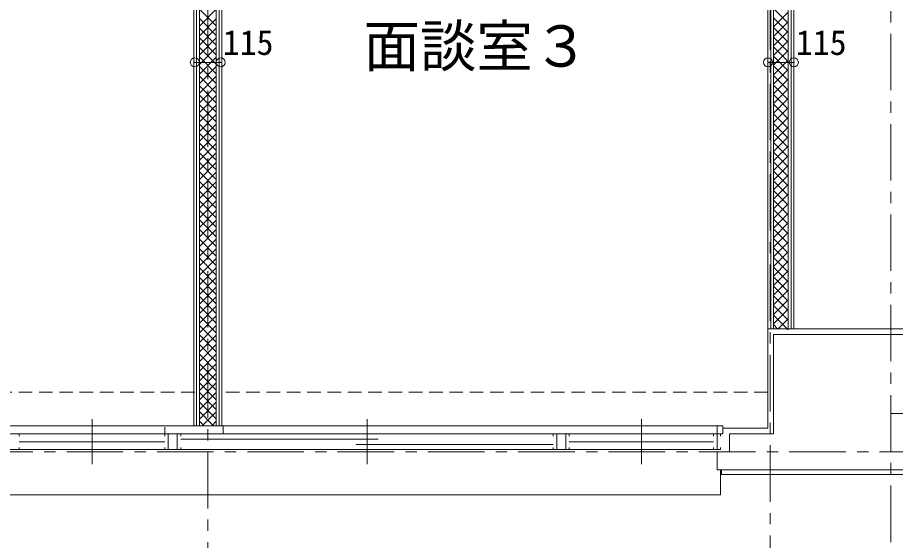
# Model space of a CAD drawing. Units: millimetres at full size, sheet at 1:50. Extents: x -17874 to 19699, y -20565 to 13459.
# Drawn here: x 5839 to 9727, y -8786 to -6472 of the extents above; entities that cross this region are included whole.
import ezdxf
from ezdxf.enums import TextEntityAlignment as Align

# ---------------------------------------------------------------- set-up
doc = ezdxf.new("R2010")
doc.units = ezdxf.units.MM
doc.header["$LTSCALE"] = 50
doc.header["$PDMODE"] = 32
doc.header["$PDSIZE"] = 40
doc.linetypes.add('CHAIN1', pattern=[8, 5, -1, 1, -1])
doc.linetypes.add('DASHED1', pattern=[1.8, 1.2, -0.6])
for name, color, linetype, lineweight in [('1-0_表（線_固定）', 4, 'Continuous', 9), ('1-1_表（文字_固定）', 4, 'CHAIN1', 9), ('1-2', 3, 'Continuous', 18), ('1-4', 4, 'Continuous', 9), ('1-5_建具姿図', 3, 'Continuous', 13), ('1-8', 134, 'Continuous', 5)]:
    doc.layers.add(name, color=color, linetype=linetype, lineweight=lineweight)
doc.styles.add('ＭＳ ゴシック', font='')
doc.styles.get('ＭＳ ゴシック').set_extended_font_data('MS Gothic')

msp = doc.modelspace()

# ---------------------------------------------------------------- linework, layer by layer
at = {"layer": '1-0_表（線_固定）'}
for p, q in [((9186.93, -8314.31), (9186.93, -7874.31)), ((9186.93, -7874.31), (9806.93, -7874.31)), ((9186.93, -8314.31), (8991.93, -8314.31)), ((9786.93, -8474.31), (8936.93, -8474.31))]:
    msp.add_line(p, q, dxfattribs=at)
msp.add_lwpolyline([(8936.93, -8394.31), (8991.93, -8394.31), (8991.93, -8314.31)], dxfattribs=at)
at = {"layer": '1-1_表（文字_固定）'}
for p, q in [((9706.93, 8656.68), (9706.93, -9444.31)), ((6681.93, -9444.31), (6681.93, -4830.36)), ((9171.93, -9415.02), (9171.93, -4834.23)), ((16752.94, -8224.31), (9706.93, -8224.31)), ((-14343.07, -8394.31), (16727.12, -8394.31))]:
    msp.add_line(p, q, dxfattribs=at)
at = {"layer": '1-2'}
for p, q in [((9276.93, -7849.31), (9276.93, -5109.31)), ((6619.43, -8279.31), (6619.43, -5224.31)), ((6744.43, -8279.31), (6744.43, -5224.31)), ((9161.93, -7849.31), (9161.93, -5224.31)), ((9161.93, -8289.31), (9161.93, -7849.31)), ((9161.93, -7849.31), (10086.93, -7849.31)), ((6491.93, -8279.31), (6749.43, -8279.31)), ((6749.43, -8314.31), (6749.43, -8279.31)), ((6491.93, -8314.31), (6491.93, -8284.31)), ((6491.93, -8314.31), (6749.43, -8314.31)), ((9161.93, -8289.31), (8961.93, -8289.31)), ((8936.93, -8474.31), (8936.93, -8394.31)), ((8956.93, -8474.31), (8936.93, -8474.31)), ((8956.93, -8494.31), (8956.93, -8474.31)), ((8956.93, -8494.31), (9806.93, -8494.31))]:
    msp.add_line(p, q, dxfattribs=at)
at = {"layer": '1-4', "color": 2, "linetype": 'DASHED1', "lineweight": 13}
for p, q in [((6624.43, -8129.31), (4239.43, -8129.31)), ((9161.93, -8129.31), (6739.43, -8129.31))]:
    msp.add_line(p, q, dxfattribs=at)
at = {"layer": '1-4'}
for p, q in [((6169.43, -8449.31), (6169.43, -8249.31)), ((8936.93, -8279.31), (6739.43, -8279.31)), ((7386.93, -8449.31), (7386.93, -8249.31)), ((8601.93, -8449.31), (8601.93, -8249.31)), ((8936.93, -8314.31), (8936.93, -8279.31)), ((8961.93, -8279.31), (8936.93, -8279.31)), ((6491.93, -8314.31), (5846.93, -8314.31)), ((8211.93, -8314.31), (6491.93, -8314.31)), ((6491.93, -8314.31), (6491.93, -8324.31)), ((6506.93, -8384.31), (6506.93, -8314.31)), ((6546.93, -8314.31), (6546.93, -8384.31)), ((6561.93, -8314.31), (6561.93, -8324.31)), ((8226.93, -8384.31), (8226.93, -8314.31)), ((8266.93, -8314.31), (8266.93, -8384.31)), ((8921.93, -8314.31), (8281.93, -8314.31)), ((8921.93, -8314.31), (8921.93, -8324.31)), ((8936.93, -8314.31), (8936.93, -8384.31)), ((8951.93, -8314.31), (8951.93, -8324.31)), ((5846.93, -8349.31), (6491.93, -8349.31)), ((6561.93, -8337.64), (7436.43, -8337.64)), ((8281.93, -8349.31), (8921.93, -8349.31)), ((5776.93, -8384.31), (5846.93, -8384.31)), ((5846.93, -8384.31), (5846.93, -8374.31)), ((5846.93, -8384.31), (6491.93, -8384.31)), ((6561.93, -8384.31), (8211.93, -8384.31)), ((7337.43, -8360.97), (8211.93, -8360.97)), ((8211.93, -8384.31), (8211.93, -8374.31)), ((8281.93, -8384.31), (8211.93, -8384.31)), ((8281.93, -8374.31), (8281.93, -8384.31)), ((8281.93, -8384.31), (8921.93, -8384.31)), ((8951.93, -8384.31), (8951.93, -8374.31)), ((8951.93, -8584.31), (8951.93, -8474.31)), ((8951.93, -8584.31), (3386.93, -8584.31))]:
    msp.add_line(p, q, dxfattribs=at)
for points in [[(6624.43, -8279.31), (6621.11, -8279.31), (4239.43, -8279.31)], [(8921.93, -8314.31), (8961.93, -8314.31), (8961.93, -8279.31)], [(5776.93, -8314.31), (5846.93, -8314.31), (5846.93, -8324.31)], [(8281.93, -8324.31), (8281.93, -8314.31), (8211.93, -8314.31), (8211.93, -8324.31)], [(6561.93, -8374.31), (6561.93, -8384.31), (6491.93, -8384.31), (6491.93, -8374.31)], [(8951.93, -8384.31), (8921.93, -8384.31), (8921.93, -8374.31)]]:
    msp.add_lwpolyline(points, dxfattribs=at)
at = {"layer": '1-8', "color": 4, "lineweight": 9}
for p, q in [((9264.43, -7849.31), (9264.43, -5121.81)), ((9251.93, -7849.31), (9251.93, -5134.31)), ((6644.43, -8279.31), (6644.43, -5199.31)), ((6719.43, -8279.31), (6719.43, -5199.31)), ((9186.93, -7849.31), (9186.93, -5199.31)), ((6631.93, -8279.31), (6631.93, -5211.81)), ((6731.93, -8279.31), (6731.93, -5211.81)), ((9174.43, -7849.31), (9174.43, -5211.81))]:
    msp.add_line(p, q, dxfattribs=at)
at = {"layer": '1-8'}
for p, q in [((6644.43, -6434.29), (6719.43, -6509.29)), ((6644.43, -6509.75), (6719.43, -6434.75)), ((9186.93, -6431.2), (9251.93, -6496.2)), ((9186.93, -6512.84), (9251.93, -6447.84)), ((6644.43, -6476.71), (6719.43, -6551.71)), ((6644.43, -6552.18), (6719.43, -6477.18)), ((9186.93, -6473.63), (9251.93, -6538.63)), ((9186.93, -6555.26), (9251.93, -6490.26)), ((6644.43, -6519.14), (6719.43, -6594.14)), ((6644.43, -6594.61), (6719.43, -6519.61)), ((9186.93, -6516.05), (9251.93, -6581.05)), ((6644.43, -6561.56), (6719.43, -6636.56)), ((6644.43, -6637.03), (6719.43, -6562.03)), ((9186.93, -6597.69), (9251.93, -6532.69)), ((9186.93, -6558.48), (9251.93, -6623.48)), ((6644.43, -6603.99), (6719.43, -6678.99)), ((6644.43, -6679.46), (6719.43, -6604.46)), ((9186.93, -6640.12), (9251.93, -6575.12)), ((9186.93, -6600.91), (9251.93, -6665.91)), ((6644.43, -6646.42), (6719.43, -6721.42)), ((6644.43, -6721.89), (6719.43, -6646.89)), ((9186.93, -6682.54), (9251.93, -6617.54)), ((9186.93, -6643.33), (9251.93, -6708.33)), ((9186.93, -6724.97), (9251.93, -6659.97)), ((9186.93, -6685.76), (9251.93, -6750.76)), ((6644.43, -6688.84), (6719.43, -6763.84)), ((6644.43, -6764.31), (6719.43, -6689.31)), ((9186.93, -6767.4), (9251.93, -6702.4)), ((6644.43, -6731.27), (6719.43, -6806.27)), ((6644.43, -6806.74), (6719.43, -6731.74)), ((9186.93, -6728.19), (9251.93, -6793.19)), ((9186.93, -6809.82), (9251.93, -6744.82)), ((6644.43, -6773.7), (6719.43, -6848.7)), ((6644.43, -6849.16), (6719.43, -6774.16)), ((9186.93, -6770.61), (9251.93, -6835.61)), ((9186.93, -6852.25), (9251.93, -6787.25)), ((6644.43, -6816.12), (6719.43, -6891.12)), ((6644.43, -6891.59), (6719.43, -6816.59)), ((9186.93, -6813.04), (9251.93, -6878.04)), ((9186.93, -6894.68), (9251.93, -6829.68)), ((6644.43, -6858.55), (6719.43, -6933.55)), ((6644.43, -6934.02), (6719.43, -6859.02)), ((9186.93, -6855.47), (9251.93, -6920.47)), ((9186.93, -6937.1), (9251.93, -6872.1)), ((6644.43, -6900.98), (6719.43, -6975.98)), ((6644.43, -6976.44), (6719.43, -6901.44)), ((9186.93, -6897.89), (9251.93, -6962.89)), ((9186.93, -6979.53), (9251.93, -6914.53)), ((6644.43, -6943.4), (6719.43, -7018.4)), ((6644.43, -7018.87), (6719.43, -6943.87)), ((9186.93, -6940.32), (9251.93, -7005.32)), ((9186.93, -7021.95), (9251.93, -6956.95)), ((6644.43, -6985.83), (6719.43, -7060.83)), ((6644.43, -7061.3), (6719.43, -6986.3)), ((9186.93, -6982.74), (9251.93, -7047.74)), ((6644.43, -7028.26), (6719.43, -7103.26)), ((6644.43, -7103.72), (6719.43, -7028.72)), ((9186.93, -7064.38), (9251.93, -6999.38)), ((9186.93, -7025.17), (9251.93, -7090.17)), ((6644.43, -7070.68), (6719.43, -7145.68)), ((6644.43, -7146.15), (6719.43, -7071.15)), ((9186.93, -7106.81), (9251.93, -7041.81)), ((9186.93, -7067.6), (9251.93, -7132.6)), ((6644.43, -7113.11), (6719.43, -7188.11)), ((6644.43, -7188.58), (6719.43, -7113.58)), ((9186.93, -7149.23), (9251.93, -7084.23)), ((9186.93, -7110.02), (9251.93, -7175.02)), ((9186.93, -7191.66), (9251.93, -7126.66)), ((9186.93, -7152.45), (9251.93, -7217.45)), ((6644.43, -7155.53), (6719.43, -7230.53)), ((6644.43, -7231), (6719.43, -7156)), ((9186.93, -7234.09), (9251.93, -7169.09)), ((6644.43, -7197.96), (6719.43, -7272.96)), ((6644.43, -7273.43), (6719.43, -7198.43)), ((9186.93, -7194.88), (9251.93, -7259.88)), ((9186.93, -7276.51), (9251.93, -7211.51)), ((6644.43, -7240.39), (6719.43, -7315.39)), ((6644.43, -7315.85), (6719.43, -7240.85)), ((9186.93, -7237.3), (9251.93, -7302.3)), ((9186.93, -7318.94), (9251.93, -7253.94)), ((6644.43, -7282.81), (6719.43, -7357.81)), ((6644.43, -7358.28), (6719.43, -7283.28)), ((9186.93, -7279.73), (9251.93, -7344.73)), ((9186.93, -7361.37), (9251.93, -7296.37)), ((6644.43, -7325.24), (6719.43, -7400.24)), ((6644.43, -7400.71), (6719.43, -7325.71)), ((9186.93, -7322.16), (9251.93, -7387.16)), ((9186.93, -7403.79), (9251.93, -7338.79)), ((6644.43, -7367.67), (6719.43, -7442.67)), ((6644.43, -7443.13), (6719.43, -7368.13)), ((9186.93, -7364.58), (9251.93, -7429.58)), ((9186.93, -7446.22), (9251.93, -7381.22)), ((6644.43, -7410.09), (6719.43, -7485.09)), ((6644.43, -7485.56), (6719.43, -7410.56)), ((9186.93, -7407.01), (9251.93, -7472.01)), ((9186.93, -7488.64), (9251.93, -7423.64)), ((6644.43, -7452.52), (6719.43, -7527.52)), ((6644.43, -7527.99), (6719.43, -7452.99)), ((9186.93, -7449.44), (9251.93, -7514.44)), ((6644.43, -7494.95), (6719.43, -7569.95)), ((6644.43, -7570.41), (6719.43, -7495.41)), ((9186.93, -7531.07), (9251.93, -7466.07)), ((9186.93, -7491.86), (9251.93, -7556.86)), ((6644.43, -7537.37), (6719.43, -7612.37)), ((6644.43, -7612.84), (6719.43, -7537.84)), ((9186.93, -7573.5), (9251.93, -7508.5)), ((9186.93, -7534.29), (9251.93, -7599.29)), ((6644.43, -7579.8), (6719.43, -7654.8)), ((6644.43, -7655.27), (6719.43, -7580.27)), ((9186.93, -7615.92), (9251.93, -7550.92)), ((9186.93, -7576.71), (9251.93, -7641.71)), ((9186.93, -7658.35), (9251.93, -7593.35)), ((9186.93, -7619.14), (9251.93, -7684.14)), ((6644.43, -7622.23), (6719.43, -7697.23)), ((6644.43, -7697.69), (6719.43, -7622.69)), ((9186.93, -7700.78), (9251.93, -7635.78)), ((6644.43, -7664.65), (6719.43, -7739.65)), ((6644.43, -7740.12), (6719.43, -7665.12)), ((9186.93, -7661.57), (9251.93, -7726.57)), ((9186.93, -7743.2), (9251.93, -7678.2)), ((6644.43, -7707.08), (6719.43, -7782.08)), ((6644.43, -7782.55), (6719.43, -7707.55)), ((9186.93, -7703.99), (9251.93, -7768.99)), ((9186.93, -7785.63), (9251.93, -7720.63)), ((6644.43, -7749.5), (6719.43, -7824.5)), ((6644.43, -7824.97), (6719.43, -7749.97)), ((9186.93, -7746.42), (9251.93, -7811.42)), ((9186.93, -7828.06), (9251.93, -7763.06)), ((6644.43, -7791.93), (6719.43, -7866.93)), ((6644.43, -7867.4), (6719.43, -7792.4)), ((9186.93, -7788.85), (9251.93, -7853.85)), ((9208.1, -7849.31), (9251.93, -7805.48)), ((6644.43, -7834.36), (6719.43, -7909.36)), ((6644.43, -7909.82), (6719.43, -7834.82)), ((9186.93, -7831.27), (9204.96, -7849.31)), ((9250.53, -7849.31), (9251.93, -7847.91)), ((6644.43, -7876.78), (6719.43, -7951.78)), ((6644.43, -7952.25), (6719.43, -7877.25)), ((6644.43, -7919.21), (6719.43, -7994.21)), ((6644.43, -7994.68), (6719.43, -7919.68)), ((6644.43, -7961.64), (6719.43, -8036.64)), ((6644.43, -8037.1), (6719.43, -7962.1)), ((6644.43, -8004.06), (6719.43, -8079.06)), ((6644.43, -8079.53), (6719.43, -8004.53)), ((6644.43, -8046.49), (6719.43, -8121.49)), ((6644.43, -8121.96), (6719.43, -8046.96)), ((6644.43, -8088.92), (6719.43, -8163.92)), ((6644.43, -8164.38), (6719.43, -8089.38)), ((6644.43, -8131.34), (6719.43, -8206.34)), ((6644.43, -8206.81), (6719.43, -8131.81)), ((6644.43, -8173.77), (6719.43, -8248.77)), ((6644.43, -8249.24), (6719.43, -8174.24)), ((6644.43, -8216.19), (6707.54, -8279.31)), ((6656.78, -8279.31), (6719.43, -8216.66)), ((6644.43, -8258.62), (6665.11, -8279.31)), ((6699.21, -8279.31), (6719.43, -8259.09))]:
    msp.add_line(p, q, dxfattribs=at)
at = {"layer": '1-8', "color": 7, "lineweight": 13}
for p, q in [((6624.43, -6670.31), (6739.43, -6670.31)), ((9161.93, -6670.31), (9276.93, -6670.31))]:
    msp.add_line(p, q, dxfattribs=at)
at = {"layer": '1-8', "color": 2}
for p in [(6624.43, -6670.31), (6739.43, -6670.31), (9161.93, -6670.31), (9276.93, -6670.31)]:
    msp.add_point(p, dxfattribs=at)

# ---------------------------------------------------------------- texts
at = {"layer": '1-5_建具姿図', "style": 'ＭＳ ゴシック'}
msp.add_text('面談室３', height=183.3, dxfattribs=at).set_placement((7371.52, -6744.7), align=Align.BOTTOM_LEFT)
at = {"layer": '1-8', "color": 7, "style": 'ＭＳ ゴシック'}
for p in [(6748.17, -6670.44), (9285.93, -6670.59)]:
    msp.add_text('115', height=110, dxfattribs=at).set_placement(p, align=Align.BOTTOM_LEFT)

doc.saveas('drawing.dxf')
